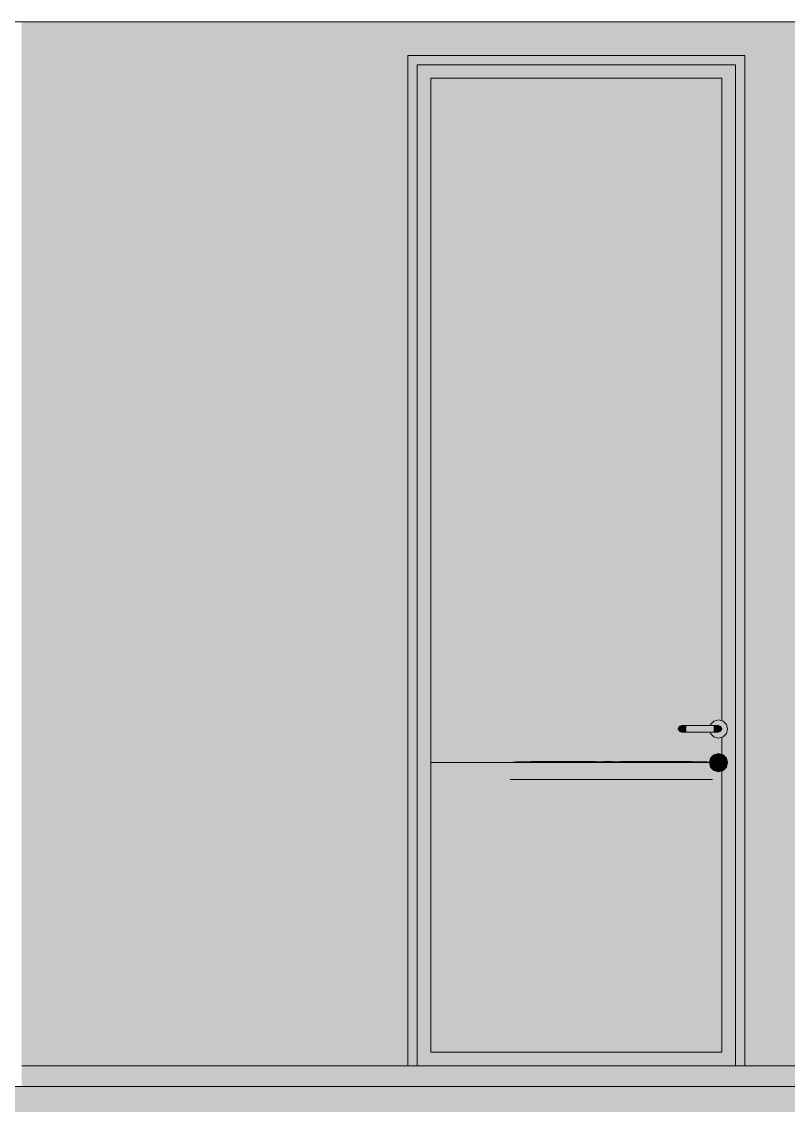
# Model space of a CAD drawing. Header units: centimetres. Extents: x -4381 to 5639, y -3920 to 4826.
# Drawn here: x 113.08 to 115.355, y 32.086 to 35.304 of the extents above; entities that cross this region are included whole.
import ezdxf
from ezdxf.xclip import XClip

# ---------------------------------------------------------------- set-up
doc = ezdxf.new("R2010")
doc.units = ezdxf.units.CM
doc.header["$MEASUREMENT"] = 0
doc.header["$XCLIPFRAME"] = 0
doc.set_wipeout_variables(frame=1)
doc.linetypes.add('Wipeout_Contour', pattern=[100, 0, -100])
for name, color, linetype, lineweight in [('01- MOBILIER_Pen_No__7', 7, 'Continuous', 5), ('0_Pen_No__1', 7, 'Continuous', 5), ('Dalles_Pen_No__1', 7, 'Continuous', 5), ('Structural - Bearing_Pen_No__1', 7, 'Continuous', 5), ('Structural - Bearing_Pen_No__101', 252, 'Continuous', 5), ('Structural - Bearing_Pen_No__18', 9, 'Continuous', 5), ('Structural - Bearing_Pen_No__2', 8, 'Continuous', 5)]:
    doc.layers.add(name, color=color, linetype=linetype, lineweight=lineweight)
for name, color, linetype, lineweight, true_color in [('03-Personnages.2D_Pen_No__58', 7, 'Continuous', 5, 0xdf0000), ('Dalles_Pen_No__178', 7, 'Continuous', 5, 0xbda888), ('Structural - Bearing_Pen_No__102', 7, 'Continuous', 5, 0xcccccc), ('Structural - Bearing_Pen_No__112', 7, 'Continuous', 5, 0xd5aaaa), ('Structural - Bearing_Pen_No__186', 7, 'Continuous', 5, 0xe8e8e8), ('Structural - Bearing_Pen_No__62', 7, 'Continuous', 5, 0xaaaaaa)]:
    doc.layers.add(name, color=color, linetype=linetype, lineweight=lineweight, true_color=true_color)
for name, color, linetype in [('Dalles', 7, 'Continuous'), ('Drawing & Figure', 7, 'Continuous'), ('Structural - Bearing', 7, 'Continuous')]:
    doc.layers.add(name, color=color, linetype=linetype)

# ---------------------------------------------------------------- blocks, each defined once
blk = doc.blocks.new('Drawing_12_12', base_point=(564.4384, 32.2036))
at = {"color": 254, "linetype": 'Wipeout_Contour', "lineweight": 0, "ltscale": 517.750826}
blk.add_wipeout([(113.0797, 32.2036), (113.0797, 31.9036), (137.6797, 31.9036), (137.6797, 32.2036)], dxfattribs=at).dxf.layer = 'Dalles'
at = {"color": 254, "linetype": 'Wipeout_Contour', "lineweight": 0, "ltscale": 2157.521831}
blk.add_wipeout([(115.1233, 33.1936), (115.1242, 33.1901), (115.1341, 33.1802), (115.1476, 33.1766), (115.1611, 33.1802), (115.171, 33.1901), (115.1746, 33.2036), (115.171, 33.2171), (115.1611, 33.227), (115.1476, 33.2306), (115.1341, 33.227), (115.1242, 33.2171), (115.1233, 33.2136), (115.1476, 33.2136), (115.1547, 33.2107), (115.1576, 33.2036), (115.1547, 33.1965), (115.1476, 33.1936)], dxfattribs=at).dxf.layer = 'Structural - Bearing'
at = {"color": 254, "linetype": 'Wipeout_Contour', "lineweight": 0, "ltscale": 717.394333}
blk.add_wipeout([(115.1402, 33.1133), (115.1409, 33.1153), (115.1342, 33.1269), (115.1243, 33.1171), (115.1426, 33.1065), (115.1426, 33.108)], dxfattribs=at).dxf.layer = 'Structural - Bearing'
at = {"layer": 'Dalles_Pen_No__178', "linetype": 'Continuous', "ltscale": 10}
blk.add_hatch(color=256, dxfattribs=at).paths.add_polyline_path([(113.0797, 32.2036), (113.0797, 31.9036), (137.6797, 31.9036), (137.6797, 32.2036)])
at = {"layer": 'Structural - Bearing_Pen_No__18', "linetype": 'Continuous', "ltscale": 10}
for points in [[(115.1233, 33.1936), (115.1242, 33.1901), (115.1341, 33.1802), (115.1476, 33.1766), (115.1611, 33.1802), (115.171, 33.1901), (115.1746, 33.2036), (115.171, 33.2171), (115.1611, 33.227), (115.1476, 33.2306), (115.1341, 33.227), (115.1242, 33.2171), (115.1233, 33.2136), (115.1476, 33.2136), (115.1547, 33.2107), (115.1576, 33.2036), (115.1547, 33.1965), (115.1476, 33.1936)], [(115.1402, 33.1133), (115.1409, 33.1153), (115.1342, 33.1269), (115.1243, 33.1171), (115.1426, 33.1065), (115.1426, 33.108)]]:
    blk.add_hatch(color=256, dxfattribs=at).paths.add_polyline_path(points)
at = {"layer": '0_Pen_No__1', "linetype": 'Continuous', "ltscale": 10}
blk.add_line((111.0333, 32.142), (137.6797, 32.142), dxfattribs=at)
at = {"color": 254, "linetype": 'Wipeout_Contour', "lineweight": 0, "ltscale": 472.648016}
blk.add_wipeout([(113.0797, 35.3036), (113.0797, 32.2036), (113.3797, 32.2036), (113.3797, 35.3036)], dxfattribs=at).dxf.layer = 'Structural - Bearing'
at = {"color": 254, "linetype": 'Wipeout_Contour', "lineweight": 0, "ltscale": 476.439089}
blk.add_wipeout([(114.2536, 32.2036), (114.2536, 35.1636), (114.2256, 35.1636), (114.2256, 32.2036)], dxfattribs=at).dxf.layer = 'Structural - Bearing'
at = {"color": 254, "linetype": 'Wipeout_Contour', "lineweight": 0, "ltscale": 480.169471}
blk.add_wipeout([(115.1976, 35.1636), (115.1976, 32.2036), (115.2256, 32.2036), (115.2256, 35.1636)], dxfattribs=at).dxf.layer = 'Structural - Bearing'
at = {"color": 254, "linetype": 'Wipeout_Contour', "lineweight": 0, "ltscale": 479.424773}
blk.add_wipeout([(115.1531, 33.1965), (115.1547, 33.1965), (115.1576, 33.2036), (115.1559, 33.2036)], dxfattribs=at).dxf.layer = 'Structural - Bearing'
at = {"color": 254, "linetype": 'Wipeout_Contour', "lineweight": 0, "ltscale": 478.820678}
blk.add_wipeout([(115.1207, 33.1036), (115.1426, 33.1036), (115.1426, 33.1065), (115.1243, 33.1171)], dxfattribs=at).dxf.layer = 'Structural - Bearing'
at = {"layer": 'Structural - Bearing_Pen_No__112', "linetype": 'Continuous', "ltscale": 10}
blk.add_hatch(color=256, dxfattribs=at).paths.add_polyline_path([(113.0797, 35.3036), (113.0797, 32.2036), (113.3797, 32.2036), (113.3797, 35.3036)])
at = {"layer": 'Structural - Bearing_Pen_No__18', "linetype": 'Continuous', "ltscale": 10}
for points in [[(114.2536, 32.2036), (114.2536, 35.1636), (114.2256, 35.1636), (114.2256, 32.2036)], [(115.1976, 35.1636), (115.1976, 32.2036), (115.2256, 32.2036), (115.2256, 35.1636)], [(115.1207, 33.1036), (115.1426, 33.1036), (115.1426, 33.1065), (115.1243, 33.1171)]]:
    blk.add_hatch(color=256, dxfattribs=at).paths.add_polyline_path(points)
at = {"layer": 'Structural - Bearing_Pen_No__62', "linetype": 'Continuous', "ltscale": 10}
blk.add_hatch(color=256, dxfattribs=at).paths.add_polyline_path([(115.1531, 33.1965), (115.1547, 33.1965), (115.1576, 33.2036), (115.1559, 33.2036)])
at = {"color": 254, "linetype": 'Wipeout_Contour', "lineweight": 0, "ltscale": 959.57341}
blk.add_wipeout([(115.2256, 35.2036), (114.2256, 35.2036), (114.2256, 35.1636), (114.2536, 35.1636), (114.2536, 35.1756), (115.1976, 35.1756), (115.1976, 35.1636), (115.2256, 35.1636)], dxfattribs=at).dxf.layer = 'Structural - Bearing'
at = {"color": 254, "linetype": 'Wipeout_Contour', "lineweight": 0, "ltscale": 476.574908}
blk.add_wipeout([(114.2536, 32.2436), (114.2936, 32.2436), (114.2936, 35.1356), (114.2536, 35.1356)], dxfattribs=at).dxf.layer = 'Structural - Bearing'
at = {"color": 254, "linetype": 'Wipeout_Contour', "lineweight": 0, "ltscale": 479.41264}
blk.add_wipeout([(115.1547, 33.1965), (115.1531, 33.1965), (115.1465, 33.1936), (115.1476, 33.1936)], dxfattribs=at).dxf.layer = 'Structural - Bearing'
at = {"color": 254, "linetype": 'Wipeout_Contour', "lineweight": 0, "ltscale": 479.247072}
blk.add_wipeout([(115.1243, 33.0902), (115.1426, 33.1007), (115.1426, 33.1036), (115.1207, 33.1036)], dxfattribs=at).dxf.layer = 'Structural - Bearing'
at = {"layer": 'Structural - Bearing_Pen_No__18', "linetype": 'Continuous', "ltscale": 10}
for points in [[(115.2256, 35.2036), (114.2256, 35.2036), (114.2256, 35.1636), (114.2536, 35.1636), (114.2536, 35.1756), (115.1976, 35.1756), (115.1976, 35.1636), (115.2256, 35.1636)], [(114.2536, 32.2436), (114.2936, 32.2436), (114.2936, 35.1356), (114.2536, 35.1356)], [(115.1547, 33.1965), (115.1531, 33.1965), (115.1465, 33.1936), (115.1476, 33.1936)], [(115.1243, 33.0902), (115.1426, 33.1007), (115.1426, 33.1036), (115.1207, 33.1036)]]:
    blk.add_hatch(color=256, dxfattribs=at).paths.add_polyline_path(points)
at = {"color": 254, "linetype": 'Wipeout_Contour', "lineweight": 0, "ltscale": 479.427843}
blk.add_wipeout([(115.1476, 33.2136), (115.1465, 33.2136), (115.1531, 33.2107), (115.1547, 33.2107)], dxfattribs=at).dxf.layer = 'Structural - Bearing'
at = {"color": 254, "linetype": 'Wipeout_Contour', "lineweight": 0, "ltscale": 478.729218}
blk.add_wipeout([(115.1342, 33.0803), (115.1426, 33.095), (115.1426, 33.1007), (115.1243, 33.0902)], dxfattribs=at).dxf.layer = 'Structural - Bearing'
at = {"layer": 'Structural - Bearing_Pen_No__18', "linetype": 'Continuous', "ltscale": 10}
blk.add_hatch(color=256, dxfattribs=at).paths.add_polyline_path([(115.1342, 33.0803), (115.1426, 33.095), (115.1426, 33.1007), (115.1243, 33.0902)])
at = {"layer": 'Structural - Bearing_Pen_No__186', "linetype": 'Continuous', "ltscale": 10}
blk.add_hatch(color=256, dxfattribs=at).paths.add_polyline_path([(115.1476, 33.2136), (115.1465, 33.2136), (115.1531, 33.2107), (115.1547, 33.2107)])
at = {"color": 254, "linetype": 'Wipeout_Contour', "lineweight": 0, "ltscale": 479.42979}
blk.add_wipeout([(115.1547, 33.2107), (115.1531, 33.2107), (115.1559, 33.2036), (115.1576, 33.2036)], dxfattribs=at).dxf.layer = 'Structural - Bearing'
at = {"color": 254, "linetype": 'Wipeout_Contour', "lineweight": 0, "ltscale": 598.449954}
blk.add_wipeout([(115.1423, 33.1188), (115.1476, 33.121), (115.1476, 33.1305), (115.1342, 33.1269), (115.1409, 33.1153)], dxfattribs=at).dxf.layer = 'Structural - Bearing'
at = {"color": 254, "linetype": 'Wipeout_Contour', "lineweight": 0, "ltscale": 717.889881}
blk.add_wipeout([(115.1441, 33.0876), (115.1426, 33.0911), (115.1426, 33.095), (115.1342, 33.0803), (115.1476, 33.0767), (115.1476, 33.0861)], dxfattribs=at).dxf.layer = 'Structural - Bearing'
at = {"layer": 'Structural - Bearing_Pen_No__18', "linetype": 'Continuous', "ltscale": 10}
for points in [[(115.1423, 33.1188), (115.1476, 33.121), (115.1476, 33.1305), (115.1342, 33.1269), (115.1409, 33.1153)], [(115.1441, 33.0876), (115.1426, 33.0911), (115.1426, 33.095), (115.1342, 33.0803), (115.1476, 33.0767), (115.1476, 33.0861)]]:
    blk.add_hatch(color=256, dxfattribs=at).paths.add_polyline_path(points)
at = {"layer": 'Structural - Bearing_Pen_No__186', "linetype": 'Continuous', "ltscale": 10}
blk.add_hatch(color=256, dxfattribs=at).paths.add_polyline_path([(115.1547, 33.2107), (115.1531, 33.2107), (115.1559, 33.2036), (115.1576, 33.2036)])
at = {"color": 254, "linetype": 'Wipeout_Contour', "lineweight": 0, "ltscale": 479.456741}
blk.add_wipeout([(115.1559, 33.2036), (115.1504, 33.2036), (115.1483, 33.1965), (115.1531, 33.1965)], dxfattribs=at).dxf.layer = 'Structural - Bearing'
at = {"color": 254, "linetype": 'Wipeout_Contour', "lineweight": 0, "ltscale": 599.653522}
blk.add_wipeout([(115.1476, 33.121), (115.153, 33.1188), (115.1543, 33.1153), (115.1611, 33.1269), (115.1476, 33.1305)], dxfattribs=at).dxf.layer = 'Structural - Bearing'
at = {"color": 254, "linetype": 'Wipeout_Contour', "lineweight": 0, "ltscale": 719.851598}
blk.add_wipeout([(115.1476, 33.0767), (115.1611, 33.0803), (115.1526, 33.095), (115.1526, 33.0911), (115.1512, 33.0876), (115.1476, 33.0861)], dxfattribs=at).dxf.layer = 'Structural - Bearing'
at = {"layer": 'Structural - Bearing_Pen_No__18', "linetype": 'Continuous', "ltscale": 10}
for points in [[(115.1476, 33.121), (115.153, 33.1188), (115.1543, 33.1153), (115.1611, 33.1269), (115.1476, 33.1305)], [(115.1476, 33.0767), (115.1611, 33.0803), (115.1526, 33.095), (115.1526, 33.0911), (115.1512, 33.0876), (115.1476, 33.0861)]]:
    blk.add_hatch(color=256, dxfattribs=at).paths.add_polyline_path(points)
at = {"layer": 'Structural - Bearing_Pen_No__62', "linetype": 'Continuous', "ltscale": 10}
blk.add_hatch(color=256, dxfattribs=at).paths.add_polyline_path([(115.1559, 33.2036), (115.1504, 33.2036), (115.1483, 33.1965), (115.1531, 33.1965)])
at = {"color": 254, "linetype": 'Wipeout_Contour', "lineweight": 0, "ltscale": 479.505187}
blk.add_wipeout([(115.1531, 33.1965), (115.1483, 33.1965), (115.1432, 33.1936), (115.1465, 33.1936)], dxfattribs=at).dxf.layer = 'Structural - Bearing'
at = {"color": 254, "linetype": 'Wipeout_Contour', "lineweight": 0, "ltscale": 479.851946}
blk.add_wipeout([(115.1526, 33.095), (115.1611, 33.0803), (115.1709, 33.0902), (115.1526, 33.1007)], dxfattribs=at).dxf.layer = 'Structural - Bearing'
at = {"layer": 'Structural - Bearing_Pen_No__18', "linetype": 'Continuous', "ltscale": 10}
blk.add_hatch(color=256, dxfattribs=at).paths.add_polyline_path([(115.1526, 33.095), (115.1611, 33.0803), (115.1709, 33.0902), (115.1526, 33.1007)])
at = {"layer": 'Structural - Bearing_Pen_No__62', "linetype": 'Continuous', "ltscale": 10}
blk.add_hatch(color=256, dxfattribs=at).paths.add_polyline_path([(115.1531, 33.1965), (115.1483, 33.1965), (115.1432, 33.1936), (115.1465, 33.1936)])
at = {"color": 254, "linetype": 'Wipeout_Contour', "lineweight": 0, "ltscale": 479.521466}
blk.add_wipeout([(115.1465, 33.2136), (115.1432, 33.2136), (115.1483, 33.2107), (115.1531, 33.2107)], dxfattribs=at).dxf.layer = 'Structural - Bearing'
at = {"color": 254, "linetype": 'Wipeout_Contour', "lineweight": 0, "ltscale": 720.030373}
blk.add_wipeout([(115.1526, 33.1065), (115.1709, 33.1171), (115.1611, 33.1269), (115.1543, 33.1153), (115.1551, 33.1133), (115.1526, 33.108)], dxfattribs=at).dxf.layer = 'Structural - Bearing'
at = {"layer": 'Structural - Bearing', "linetype": 'Continuous', "lineweight": 0, "ltscale": 10, "true_color": 0xffffff}
blk.add_hatch(color=7, dxfattribs=at).paths.add_polyline_path([(115.1465, 33.2136), (115.1432, 33.2136), (115.1483, 33.2107), (115.1531, 33.2107)])
at = {"layer": 'Structural - Bearing_Pen_No__18', "linetype": 'Continuous', "ltscale": 10}
blk.add_hatch(color=256, dxfattribs=at).paths.add_polyline_path([(115.1526, 33.1065), (115.1709, 33.1171), (115.1611, 33.1269), (115.1543, 33.1153), (115.1551, 33.1133), (115.1526, 33.108)])
at = {"color": 254, "linetype": 'Wipeout_Contour', "lineweight": 0, "ltscale": 479.463146}
blk.add_wipeout([(115.1531, 33.2107), (115.1483, 33.2107), (115.1504, 33.2036), (115.1559, 33.2036)], dxfattribs=at).dxf.layer = 'Structural - Bearing'
at = {"color": 254, "linetype": 'Wipeout_Contour', "lineweight": 0, "ltscale": 479.677669}
blk.add_wipeout([(115.1526, 33.1007), (115.1709, 33.0902), (115.1745, 33.1036), (115.1526, 33.1036)], dxfattribs=at).dxf.layer = 'Structural - Bearing'
at = {"layer": 'Structural - Bearing', "linetype": 'Continuous', "lineweight": 0, "ltscale": 10, "true_color": 0xffffff}
blk.add_hatch(color=7, dxfattribs=at).paths.add_polyline_path([(115.1531, 33.2107), (115.1483, 33.2107), (115.1504, 33.2036), (115.1559, 33.2036)])
at = {"layer": 'Structural - Bearing_Pen_No__18', "linetype": 'Continuous', "ltscale": 10}
blk.add_hatch(color=256, dxfattribs=at).paths.add_polyline_path([(115.1526, 33.1007), (115.1709, 33.0902), (115.1745, 33.1036), (115.1526, 33.1036)])
at = {"color": 254, "linetype": 'Wipeout_Contour', "lineweight": 0, "ltscale": 479.449587}
blk.add_wipeout([(115.1504, 33.2036), (115.1423, 33.2036), (115.1411, 33.1965), (115.1483, 33.1965)], dxfattribs=at).dxf.layer = 'Structural - Bearing'
at = {"color": 254, "linetype": 'Wipeout_Contour', "lineweight": 0, "ltscale": 479.254121}
blk.add_wipeout([(115.1526, 33.1036), (115.1745, 33.1036), (115.1709, 33.1171), (115.1526, 33.1065)], dxfattribs=at).dxf.layer = 'Structural - Bearing'
at = {"layer": 'Structural - Bearing_Pen_No__18', "linetype": 'Continuous', "ltscale": 10}
blk.add_hatch(color=256, dxfattribs=at).paths.add_polyline_path([(115.1526, 33.1036), (115.1745, 33.1036), (115.1709, 33.1171), (115.1526, 33.1065)])
at = {"layer": 'Structural - Bearing_Pen_No__62', "linetype": 'Continuous', "ltscale": 10}
blk.add_hatch(color=256, dxfattribs=at).paths.add_polyline_path([(115.1504, 33.2036), (115.1423, 33.2036), (115.1411, 33.1965), (115.1483, 33.1965)])
at = {"color": 254, "linetype": 'Wipeout_Contour', "lineweight": 0, "ltscale": 479.559449}
blk.add_wipeout([(115.1483, 33.1965), (115.1411, 33.1965), (115.1384, 33.1936), (115.1432, 33.1936)], dxfattribs=at).dxf.layer = 'Structural - Bearing'
at = {"layer": 'Structural - Bearing_Pen_No__62', "linetype": 'Continuous', "ltscale": 10}
blk.add_hatch(color=256, dxfattribs=at).paths.add_polyline_path([(115.1483, 33.1965), (115.1411, 33.1965), (115.1384, 33.1936), (115.1432, 33.1936)])
at = {"color": 254, "linetype": 'Wipeout_Contour', "lineweight": 0, "ltscale": 479.576607}
blk.add_wipeout([(115.1432, 33.2136), (115.1384, 33.2136), (115.1411, 33.2107), (115.1483, 33.2107)], dxfattribs=at).dxf.layer = 'Structural - Bearing'
at = {"layer": 'Structural - Bearing', "linetype": 'Continuous', "lineweight": 0, "ltscale": 10, "true_color": 0xffffff}
blk.add_hatch(color=7, dxfattribs=at).paths.add_polyline_path([(115.1432, 33.2136), (115.1384, 33.2136), (115.1411, 33.2107), (115.1483, 33.2107)])
at = {"color": 254, "linetype": 'Wipeout_Contour', "lineweight": 0, "ltscale": 479.456645}
blk.add_wipeout([(115.1483, 33.2107), (115.1411, 33.2107), (115.1423, 33.2036), (115.1504, 33.2036)], dxfattribs=at).dxf.layer = 'Structural - Bearing'
at = {"layer": 'Structural - Bearing', "linetype": 'Continuous', "lineweight": 0, "ltscale": 10, "true_color": 0xffffff}
blk.add_hatch(color=7, dxfattribs=at).paths.add_polyline_path([(115.1483, 33.2107), (115.1411, 33.2107), (115.1423, 33.2036), (115.1504, 33.2036)])
at = {"color": 254, "linetype": 'Wipeout_Contour', "lineweight": 0, "ltscale": 479.410676}
blk.add_wipeout([(115.1423, 33.2036), (115.1336, 33.2036), (115.1333, 33.1965), (115.1411, 33.1965)], dxfattribs=at).dxf.layer = 'Structural - Bearing'
at = {"layer": 'Structural - Bearing_Pen_No__62', "linetype": 'Continuous', "ltscale": 10}
blk.add_hatch(color=256, dxfattribs=at).paths.add_polyline_path([(115.1423, 33.2036), (115.1336, 33.2036), (115.1333, 33.1965), (115.1411, 33.1965)])
at = {"color": 254, "linetype": 'Wipeout_Contour', "lineweight": 0, "ltscale": 479.54209}
blk.add_wipeout([(115.1411, 33.1965), (115.1333, 33.1965), (115.1326, 33.1936), (115.1384, 33.1936)], dxfattribs=at).dxf.layer = 'Structural - Bearing'
at = {"layer": 'Structural - Bearing_Pen_No__18', "linetype": 'Continuous', "ltscale": 10}
blk.add_hatch(color=256, dxfattribs=at).paths.add_polyline_path([(115.1411, 33.1965), (115.1333, 33.1965), (115.1326, 33.1936), (115.1384, 33.1936)])
at = {"color": 254, "linetype": 'Wipeout_Contour', "lineweight": 0, "ltscale": 479.560095}
blk.add_wipeout([(115.1384, 33.2136), (115.1326, 33.2136), (115.1333, 33.2107), (115.1411, 33.2107)], dxfattribs=at).dxf.layer = 'Structural - Bearing'
at = {"layer": 'Structural - Bearing_Pen_No__186', "linetype": 'Continuous', "ltscale": 10}
blk.add_hatch(color=256, dxfattribs=at).paths.add_polyline_path([(115.1384, 33.2136), (115.1326, 33.2136), (115.1333, 33.2107), (115.1411, 33.2107)])
at = {"color": 254, "linetype": 'Wipeout_Contour', "lineweight": 0, "ltscale": 479.418155}
blk.add_wipeout([(115.1411, 33.2107), (115.1333, 33.2107), (115.1336, 33.2036), (115.1423, 33.2036)], dxfattribs=at).dxf.layer = 'Structural - Bearing'
at = {"layer": 'Structural - Bearing_Pen_No__186', "linetype": 'Continuous', "ltscale": 10}
blk.add_hatch(color=256, dxfattribs=at).paths.add_polyline_path([(115.1411, 33.2107), (115.1333, 33.2107), (115.1336, 33.2036), (115.1423, 33.2036)])
at = {"color": 254, "linetype": 'Wipeout_Contour', "lineweight": 0, "ltscale": 2161.412327}
blk.add_wipeout([(115.1576, 33.2279), (115.1611, 33.227), (115.171, 33.2171), (115.1746, 33.2036), (115.171, 33.1901), (115.1611, 33.1802), (115.1576, 33.1793), (115.1576, 33.1279), (115.1611, 33.127), (115.171, 33.1171), (115.1746, 33.1036), (115.171, 33.0901), (115.1611, 33.0802), (115.1576, 33.0793), (115.1576, 32.2436), (115.1976, 32.2436), (115.1976, 35.1356), (115.1576, 35.1356)], dxfattribs=at).dxf.layer = 'Structural - Bearing'
at = {"color": 254, "linetype": 'Wipeout_Contour', "lineweight": 0, "ltscale": 479.145836}
blk.add_wipeout([(115.1336, 33.2036), (115.0516, 33.2036), (115.0519, 33.1965), (115.1333, 33.1965)], dxfattribs=at).dxf.layer = 'Structural - Bearing'
at = {"layer": 'Structural - Bearing_Pen_No__101', "linetype": 'Continuous', "ltscale": 10}
blk.add_hatch(color=256, dxfattribs=at).paths.add_polyline_path([(115.1336, 33.2036), (115.0516, 33.2036), (115.0519, 33.1965), (115.1333, 33.1965)])
at = {"layer": 'Structural - Bearing_Pen_No__18', "linetype": 'Continuous', "ltscale": 10}
blk.add_hatch(color=256, dxfattribs=at).paths.add_polyline_path([(115.1576, 33.2279), (115.1611, 33.227), (115.171, 33.2171), (115.1746, 33.2036), (115.171, 33.1901), (115.1611, 33.1802), (115.1576, 33.1793), (115.1576, 33.1279), (115.1611, 33.127), (115.171, 33.1171), (115.1746, 33.1036), (115.171, 33.0901), (115.1611, 33.0802), (115.1576, 33.0793), (115.1576, 32.2436), (115.1976, 32.2436), (115.1976, 35.1356), (115.1576, 35.1356)])
at = {"color": 254, "linetype": 'Wipeout_Contour', "lineweight": 0, "ltscale": 719.646655}
blk.add_wipeout([(114.2536, 35.1356), (114.2936, 35.1356), (115.1576, 35.1356), (115.1976, 35.1356), (115.1976, 35.1756), (114.2536, 35.1756)], dxfattribs=at).dxf.layer = 'Structural - Bearing'
at = {"color": 254, "linetype": 'Wipeout_Contour', "lineweight": 0, "ltscale": 479.140301}
blk.add_wipeout([(115.1333, 33.1965), (115.0519, 33.1965), (115.0526, 33.1936), (115.1326, 33.1936)], dxfattribs=at).dxf.layer = 'Structural - Bearing'
at = {"color": 254, "linetype": 'Wipeout_Contour', "lineweight": 0, "ltscale": 715.276442}
blk.add_wipeout([(114.2536, 32.2036), (115.1976, 32.2036), (115.1976, 32.2436), (115.1576, 32.2436), (114.2936, 32.2436), (114.2536, 32.2436)], dxfattribs=at).dxf.layer = 'Structural - Bearing'
at = {"layer": 'Structural - Bearing_Pen_No__18', "linetype": 'Continuous', "ltscale": 10}
for points in [[(114.2536, 35.1356), (114.2936, 35.1356), (115.1576, 35.1356), (115.1976, 35.1356), (115.1976, 35.1756), (114.2536, 35.1756)], [(115.1333, 33.1965), (115.0519, 33.1965), (115.0526, 33.1936), (115.1326, 33.1936)], [(114.2536, 32.2036), (115.1976, 32.2036), (115.1976, 32.2436), (115.1576, 32.2436), (114.2936, 32.2436), (114.2536, 32.2436)]]:
    blk.add_hatch(color=256, dxfattribs=at).paths.add_polyline_path(points)
at = {"color": 254, "linetype": 'Wipeout_Contour', "lineweight": 0, "ltscale": 479.159228}
blk.add_wipeout([(115.1326, 33.2136), (115.0526, 33.2136), (115.0519, 33.2107), (115.1333, 33.2107)], dxfattribs=at).dxf.layer = 'Structural - Bearing'
at = {"layer": 'Structural - Bearing_Pen_No__186', "linetype": 'Continuous', "ltscale": 10}
blk.add_hatch(color=256, dxfattribs=at).paths.add_polyline_path([(115.1326, 33.2136), (115.0526, 33.2136), (115.0519, 33.2107), (115.1333, 33.2107)])
at = {"color": 254, "linetype": 'Wipeout_Contour', "lineweight": 0, "ltscale": 479.153676}
blk.add_wipeout([(115.1333, 33.2107), (115.0519, 33.2107), (115.0516, 33.2036), (115.1336, 33.2036)], dxfattribs=at).dxf.layer = 'Structural - Bearing'
at = {"layer": 'Structural - Bearing_Pen_No__186', "linetype": 'Continuous', "ltscale": 10}
blk.add_hatch(color=256, dxfattribs=at).paths.add_polyline_path([(115.1333, 33.2107), (115.0519, 33.2107), (115.0516, 33.2036), (115.1336, 33.2036)])
at = {"color": 254, "linetype": 'Wipeout_Contour', "lineweight": 0, "ltscale": 478.881245}
blk.add_wipeout([(115.0516, 33.2036), (115.043, 33.2036), (115.0441, 33.1965), (115.0519, 33.1965)], dxfattribs=at).dxf.layer = 'Structural - Bearing'
at = {"layer": 'Structural - Bearing_Pen_No__2', "linetype": 'Continuous', "ltscale": 10}
blk.add_hatch(color=256, dxfattribs=at).paths.add_polyline_path([(115.0516, 33.2036), (115.043, 33.2036), (115.0441, 33.1965), (115.0519, 33.1965)])
at = {"color": 254, "linetype": 'Wipeout_Contour', "lineweight": 0, "ltscale": 478.738682}
blk.add_wipeout([(115.0519, 33.1965), (115.0441, 33.1965), (115.0469, 33.1936), (115.0526, 33.1936)], dxfattribs=at).dxf.layer = 'Structural - Bearing'
at = {"layer": 'Structural - Bearing_Pen_No__18', "linetype": 'Continuous', "ltscale": 10}
blk.add_hatch(color=256, dxfattribs=at).paths.add_polyline_path([(115.0519, 33.1965), (115.0441, 33.1965), (115.0469, 33.1936), (115.0526, 33.1936)])
at = {"color": 254, "linetype": 'Wipeout_Contour', "lineweight": 0, "ltscale": 478.758528}
blk.add_wipeout([(115.0526, 33.2136), (115.0469, 33.2136), (115.0441, 33.2107), (115.0519, 33.2107)], dxfattribs=at).dxf.layer = 'Structural - Bearing'
at = {"layer": 'Structural - Bearing_Pen_No__186', "linetype": 'Continuous', "ltscale": 10}
blk.add_hatch(color=256, dxfattribs=at).paths.add_polyline_path([(115.0526, 33.2136), (115.0469, 33.2136), (115.0441, 33.2107), (115.0519, 33.2107)])
at = {"color": 254, "linetype": 'Wipeout_Contour', "lineweight": 0, "ltscale": 478.889444}
blk.add_wipeout([(115.0519, 33.2107), (115.0441, 33.2107), (115.043, 33.2036), (115.0516, 33.2036)], dxfattribs=at).dxf.layer = 'Structural - Bearing'
at = {"layer": 'Structural - Bearing_Pen_No__102', "linetype": 'Continuous', "ltscale": 10}
blk.add_hatch(color=256, dxfattribs=at).paths.add_polyline_path([(115.0519, 33.2107), (115.0441, 33.2107), (115.043, 33.2036), (115.0516, 33.2036)])
at = {"color": 254, "linetype": 'Wipeout_Contour', "lineweight": 0, "ltscale": 478.842252}
blk.add_wipeout([(115.043, 33.2036), (115.0348, 33.2036), (115.0369, 33.1965), (115.0441, 33.1965)], dxfattribs=at).dxf.layer = 'Structural - Bearing'
at = {"layer": 'Structural - Bearing_Pen_No__101', "linetype": 'Continuous', "ltscale": 10}
blk.add_hatch(color=256, dxfattribs=at).paths.add_polyline_path([(115.043, 33.2036), (115.0348, 33.2036), (115.0369, 33.1965), (115.0441, 33.1965)])
at = {"color": 254, "linetype": 'Wipeout_Contour', "lineweight": 0, "ltscale": 478.72123}
blk.add_wipeout([(115.0441, 33.1965), (115.0369, 33.1965), (115.042, 33.1936), (115.0469, 33.1936)], dxfattribs=at).dxf.layer = 'Structural - Bearing'
at = {"layer": 'Structural - Bearing_Pen_No__102', "linetype": 'Continuous', "ltscale": 10}
blk.add_hatch(color=256, dxfattribs=at).paths.add_polyline_path([(115.0441, 33.1965), (115.0369, 33.1965), (115.042, 33.1936), (115.0469, 33.1936)])
at = {"color": 254, "linetype": 'Wipeout_Contour', "lineweight": 0, "ltscale": 478.741927}
blk.add_wipeout([(115.0469, 33.2136), (115.042, 33.2136), (115.0369, 33.2107), (115.0441, 33.2107)], dxfattribs=at).dxf.layer = 'Structural - Bearing'
at = {"layer": 'Structural - Bearing_Pen_No__186', "linetype": 'Continuous', "ltscale": 10}
blk.add_hatch(color=256, dxfattribs=at).paths.add_polyline_path([(115.0469, 33.2136), (115.042, 33.2136), (115.0369, 33.2107), (115.0441, 33.2107)])
at = {"color": 254, "linetype": 'Wipeout_Contour', "lineweight": 0, "ltscale": 478.850873}
blk.add_wipeout([(115.0441, 33.2107), (115.0369, 33.2107), (115.0348, 33.2036), (115.043, 33.2036)], dxfattribs=at).dxf.layer = 'Structural - Bearing'
at = {"layer": 'Structural - Bearing_Pen_No__18', "linetype": 'Continuous', "ltscale": 10}
blk.add_hatch(color=256, dxfattribs=at).paths.add_polyline_path([(115.0441, 33.2107), (115.0369, 33.2107), (115.0348, 33.2036), (115.043, 33.2036)])
at = {"color": 254, "linetype": 'Wipeout_Contour', "lineweight": 0, "ltscale": 478.835019}
blk.add_wipeout([(115.0348, 33.2036), (115.0293, 33.2036), (115.0321, 33.1965), (115.0369, 33.1965)], dxfattribs=at).dxf.layer = 'Structural - Bearing'
at = {"layer": 'Structural - Bearing_Pen_No__18', "linetype": 'Continuous', "ltscale": 10}
blk.add_hatch(color=256, dxfattribs=at).paths.add_polyline_path([(115.0348, 33.2036), (115.0293, 33.2036), (115.0321, 33.1965), (115.0369, 33.1965)])
at = {"color": 254, "linetype": 'Wipeout_Contour', "lineweight": 0, "ltscale": 478.775485}
blk.add_wipeout([(115.0369, 33.1965), (115.0321, 33.1965), (115.0388, 33.1936), (115.042, 33.1936)], dxfattribs=at).dxf.layer = 'Structural - Bearing'
at = {"layer": 'Structural - Bearing_Pen_No__186', "linetype": 'Continuous', "ltscale": 10}
blk.add_hatch(color=256, dxfattribs=at).paths.add_polyline_path([(115.0369, 33.1965), (115.0321, 33.1965), (115.0388, 33.1936), (115.042, 33.1936)])
at = {"color": 254, "linetype": 'Wipeout_Contour', "lineweight": 0, "ltscale": 478.797067}
blk.add_wipeout([(115.042, 33.2136), (115.0388, 33.2136), (115.0321, 33.2107), (115.0369, 33.2107)], dxfattribs=at).dxf.layer = 'Structural - Bearing'
at = {"layer": 'Structural - Bearing_Pen_No__102', "linetype": 'Continuous', "ltscale": 10}
blk.add_hatch(color=256, dxfattribs=at).paths.add_polyline_path([(115.042, 33.2136), (115.0388, 33.2136), (115.0321, 33.2107), (115.0369, 33.2107)])
at = {"color": 254, "linetype": 'Wipeout_Contour', "lineweight": 0, "ltscale": 478.844295}
blk.add_wipeout([(115.0369, 33.2107), (115.0321, 33.2107), (115.0293, 33.2036), (115.0348, 33.2036)], dxfattribs=at).dxf.layer = 'Structural - Bearing'
at = {"layer": 'Structural - Bearing_Pen_No__101', "linetype": 'Continuous', "ltscale": 10}
blk.add_hatch(color=256, dxfattribs=at).paths.add_polyline_path([(115.0369, 33.2107), (115.0321, 33.2107), (115.0293, 33.2036), (115.0348, 33.2036)])
at = {"color": 254, "linetype": 'Wipeout_Contour', "lineweight": 0, "ltscale": 478.866994}
blk.add_wipeout([(115.0293, 33.2036), (115.0276, 33.2036), (115.0306, 33.1965), (115.0321, 33.1965)], dxfattribs=at).dxf.layer = 'Structural - Bearing'
at = {"layer": 'Structural - Bearing_Pen_No__102', "linetype": 'Continuous', "ltscale": 10}
blk.add_hatch(color=256, dxfattribs=at).paths.add_polyline_path([(115.0293, 33.2036), (115.0276, 33.2036), (115.0306, 33.1965), (115.0321, 33.1965)])
at = {"color": 254, "linetype": 'Wipeout_Contour', "lineweight": 0, "ltscale": 478.868166}
blk.add_wipeout([(115.0321, 33.1965), (115.0306, 33.1965), (115.0376, 33.1936), (115.0388, 33.1936)], dxfattribs=at).dxf.layer = 'Structural - Bearing'
at = {"layer": 'Structural - Bearing_Pen_No__186', "linetype": 'Continuous', "ltscale": 10}
blk.add_hatch(color=256, dxfattribs=at).paths.add_polyline_path([(115.0321, 33.1965), (115.0306, 33.1965), (115.0376, 33.1936), (115.0388, 33.1936)])
at = {"color": 254, "linetype": 'Wipeout_Contour', "lineweight": 0, "ltscale": 478.890825}
blk.add_wipeout([(115.0388, 33.2136), (115.0376, 33.2136), (115.0306, 33.2107), (115.0321, 33.2107)], dxfattribs=at).dxf.layer = 'Structural - Bearing'
at = {"layer": 'Structural - Bearing_Pen_No__18', "linetype": 'Continuous', "ltscale": 10}
blk.add_hatch(color=256, dxfattribs=at).paths.add_polyline_path([(115.0388, 33.2136), (115.0376, 33.2136), (115.0306, 33.2107), (115.0321, 33.2107)])
at = {"color": 254, "linetype": 'Wipeout_Contour', "lineweight": 0, "ltscale": 478.877663}
blk.add_wipeout([(115.0321, 33.2107), (115.0306, 33.2107), (115.0276, 33.2036), (115.0293, 33.2036)], dxfattribs=at).dxf.layer = 'Structural - Bearing'
at = {"layer": 'Structural - Bearing_Pen_No__2', "linetype": 'Continuous', "ltscale": 10}
blk.add_hatch(color=256, dxfattribs=at).paths.add_polyline_path([(115.0321, 33.2107), (115.0306, 33.2107), (115.0276, 33.2036), (115.0293, 33.2036)])
at = {"color": 254, "linetype": 'Wipeout_Contour', "lineweight": 0, "ltscale": 3341.8553}
blk.add_wipeout([(114.2936, 35.1356), (114.2936, 32.2436), (115.1576, 32.2436), (115.1576, 33.0793), (115.1476, 33.0766), (115.1341, 33.0802), (115.1242, 33.0901), (115.1206, 33.1036), (115.1242, 33.1171), (115.1341, 33.127), (115.1476, 33.1306), (115.1576, 33.1279), (115.1576, 33.1793), (115.1476, 33.1766), (115.1341, 33.1802), (115.1242, 33.1901), (115.1233, 33.1936), (115.0376, 33.1936), (115.0306, 33.1965), (115.0276, 33.2036), (115.0306, 33.2107), (115.0376, 33.2136), (115.1233, 33.2136), (115.1242, 33.2171), (115.1341, 33.227), (115.1476, 33.2306), (115.1576, 33.2279), (115.1576, 35.1356)], dxfattribs=at).dxf.layer = 'Structural - Bearing'
at = {"layer": 'Structural - Bearing_Pen_No__102', "linetype": 'Continuous', "ltscale": 10}
blk.add_hatch(color=256, dxfattribs=at).paths.add_polyline_path([(114.2936, 35.1356), (114.2936, 32.2436), (115.1576, 32.2436), (115.1576, 33.0793), (115.1476, 33.0766), (115.1341, 33.0802), (115.1242, 33.0901), (115.1206, 33.1036), (115.1242, 33.1171), (115.1341, 33.127), (115.1476, 33.1306), (115.1576, 33.1279), (115.1576, 33.1793), (115.1476, 33.1766), (115.1341, 33.1802), (115.1242, 33.1901), (115.1233, 33.1936), (115.0376, 33.1936), (115.0306, 33.1965), (115.0276, 33.2036), (115.0306, 33.2107), (115.0376, 33.2136), (115.1233, 33.2136), (115.1242, 33.2171), (115.1341, 33.227), (115.1476, 33.2306), (115.1576, 33.2279), (115.1576, 35.1356)])
at = {"color": 254, "linetype": 'Wipeout_Contour', "lineweight": 0, "ltscale": 1437.761307}
blk.add_wipeout([(115.1402, 33.1133), (115.1426, 33.108), (115.1426, 33.0911), (115.1441, 33.0876), (115.1476, 33.0861), (115.1512, 33.0876), (115.1526, 33.0911), (115.1526, 33.108), (115.1551, 33.1133), (115.153, 33.1188), (115.1476, 33.121), (115.1423, 33.1188)], dxfattribs=at).dxf.layer = 'Structural - Bearing'
at = {"layer": 'Structural - Bearing_Pen_No__102', "linetype": 'Continuous', "ltscale": 10}
blk.add_hatch(color=256, dxfattribs=at).paths.add_polyline_path([(115.1402, 33.1133), (115.1426, 33.108), (115.1426, 33.0911), (115.1441, 33.0876), (115.1476, 33.0861), (115.1512, 33.0876), (115.1526, 33.0911), (115.1526, 33.108), (115.1551, 33.1133), (115.153, 33.1188), (115.1476, 33.121), (115.1423, 33.1188)])
at = {"color": 254, "linetype": 'Wipeout_Contour', "lineweight": 0, "ltscale": 2969.518821}
blk.add_wipeout([(127.3797, 35.3036), (113.3797, 35.3036), (113.3797, 32.2036), (114.2256, 32.2036), (114.2256, 35.2036), (115.2256, 35.2036), (115.2256, 32.2036), (115.7256, 32.2036), (115.7256, 35.2036), (116.7256, 35.2036), (116.7256, 32.2036), (117.9297, 32.2036), (117.9297, 35.2036), (118.9297, 35.2036), (118.9297, 32.2036), (120.1756, 32.2036), (120.1756, 35.2036), (121.1756, 35.2036), (121.1756, 32.2036), (122.1797, 32.2036), (122.1797, 35.2036), (124.1797, 35.2036), (124.1797, 32.2036), (127.3797, 32.2036)], dxfattribs=at).dxf.layer = 'Structural - Bearing'
at = {"layer": '03-Personnages.2D_Pen_No__58', "linetype": 'Continuous', "lineweight": 0, "ltscale": 10, "true_color": 0x370000}
h = blk.add_hatch(color=18, dxfattribs=at)
h.paths.add_polyline_path([(114.9607, 33.4871, 0.110454), (114.9472, 33.513, -0.06524), (114.9413, 33.5216, -0.134888), (114.9399, 33.533, -0.000983), (114.9403, 33.5368, 0.057571), (114.9419, 33.5895, 0.081331), (114.9344, 33.6176, -0.057507), (114.9294, 33.6338, -0.013239), (114.9256, 33.6555, 0.042967), (114.9124, 33.7151, 0.114223), (114.8758, 33.7758, 0.087309), (114.8421, 33.7963, 0.105816), (114.8133, 33.8004, -0.071056), (114.7912, 33.803, 0.039667), (114.7801, 33.805, 0.096123), (114.7684, 33.8036, 0.070364), (114.7536, 33.7958, -0.007428), (114.7367, 33.785, 0.028878), (114.7087, 33.766, 0.048212), (114.6984, 33.7562, 0.091494), (114.6922, 33.7459, 0.10311), (114.6907, 33.7295, 0.025752), (114.6936, 33.7105, -0.021324), (114.6964, 33.6919, -0.075681), (114.6959, 33.6745, -0.057463), (114.6889, 33.6554, 0.01904), (114.685, 33.6463, 0.058268), (114.6825, 33.637, 0.159329), (114.6876, 33.6151, -0.056607), (114.6977, 33.5922), (114.6926, 33.5858), (114.6876, 33.5795, 0.057269), (114.6826, 33.5706, 0.079718), (114.6808, 33.5631, 0.181536), (114.6842, 33.5519, 0.321903), (114.6897, 33.5195, -0.118153), (114.6853, 33.5278, -0.178428), (114.6876, 33.5484, 0.078874), (114.6974, 33.5428, 0.119185), (114.7042, 33.5325, -0.315291), (114.7135, 33.4871, -0.097264), (114.7054, 33.476, 0.259585), (114.6982, 33.45, -0.174678), (114.6735, 33.4437, 0.20637), (114.6998, 33.4444, 0.014707), (114.7015, 33.4398), (114.7056, 33.4287), (114.7098, 33.4175, 0.13451), (114.6975, 33.4011, 0.106021), (114.6934, 33.38, 0.101373), (114.7006, 33.3498), (114.6996, 33.3429), (114.6987, 33.3359, -0.040422), (114.6857, 33.3396, -0.048333), (114.6752, 33.3445, -0.110226), (114.6672, 33.3517, -0.003314), (114.6646, 33.3555, 0.15444), (114.6449, 33.3721, 0.071442), (114.6156, 33.3793, -0.078328), (114.583, 33.3876, 0.04133), (114.5763, 33.3901, 0.080673), (114.5705, 33.3909, 0.087373), (114.5684, 33.3905, 0.144102), (114.567, 33.3894, 0.143885), (114.5665, 33.3875, 0.086477), (114.567, 33.3848, 0.10618), (114.4751, 33.3765, -0.065494), (114.4689, 33.3754, 0.039381), (114.4665, 33.3751, 0.114006), (114.4644, 33.3742, 0.094153), (114.4625, 33.3719, 0.042599), (114.4606, 33.3675, 0.037507), (114.4555, 33.3519, 0.053923), (114.4547, 33.3451, 0.086703), (114.4557, 33.3389, -0.045888), (114.4565, 33.3357, -0.011323), (114.457, 33.3318, 0.023294), (114.458, 33.325, 0.077692), (114.4603, 33.3187, 0.141299), (114.4649, 33.3141, 0.132134), (114.4731, 33.3125, -0.009795), (114.5023, 33.3132, 0.198907), (114.5071, 33.3021, 0.121634), (114.5118, 33.2995, 0.056754), (114.5173, 33.2985, 0.047639), (114.5238, 33.2986, 0.101819), (114.5265, 33.2929, 0.288884), (114.5371, 33.2888, 0.12922), (114.5416, 33.2912, 0.038918), (114.5453, 33.2952, -0.015273), (114.5474, 33.2975, -0.055115), (114.5495, 33.2994, -0.247496), (114.5545, 33.2999, -0.00462), (114.5564, 33.2991, 0.069508), (114.5746, 33.2937, 0.222605), (114.5962, 33.2999, -0.119933), (114.6048, 33.3052, -0.221469), (114.6275, 33.3021, -0.008741), (114.6494, 33.2868, -0.008414), (114.6699, 33.2714, 0.013898), (114.6998, 33.2492, 0.068381), (114.6936, 33.1775, 0.050531), (114.6863, 33.166, 0.067726), (114.6824, 33.1555, 0.161245), (114.6832, 33.1455), (114.6866, 33.1407, 0.048902), (114.6846, 33.1184, -0.060499), (114.6748, 33.0565, -0.06117), (114.6658, 33.0307, 0.052307), (114.6621, 33.0241, 0.075255), (114.6605, 33.0184, 0.074879), (114.6606, 33.0157, 0.111622), (114.6616, 33.0133, 0.009331), (114.6532, 32.977, 0.050547), (114.6315, 32.7768, -0.036792), (114.6292, 32.7454, 0.028903), (114.6256, 32.713, 0.04419), (114.6262, 32.6969, 0.09217), (114.6303, 32.6836, 0.003193), (114.6364, 32.6729, -0.015099), (114.6489, 32.6499, -0.055997), (114.6574, 32.628, -0.014008), (114.6617, 32.6059, 0.009789), (114.6653, 32.586, 0.03677), (114.6858, 32.513, -0.020532), (114.7189, 32.4173, -0.033377), (114.7309, 32.3653, -0.033964), (114.7329, 32.3429, -0.063636), (114.7311, 32.3246, -0.033022), (114.7145, 32.2857, -0.019797), (114.7037, 32.2662, -0.028729), (114.6939, 32.2517, -0.033406), (114.689, 32.246, -0.051956), (114.6862, 32.2436), (114.8923, 32.2436, 0.013059), (114.8925, 32.2467), (114.8925, 32.2725, 0.075482), (114.8916, 32.2781, 0.112789), (114.8896, 32.2819, 0.207883), (114.8856, 32.2836), (114.8758, 32.2836, 0.12445), (114.873, 32.3108, -0.159813), (114.8736, 32.4042, 0.0101), (114.8828, 32.4325, 0.035364), (114.9058, 32.5341, 0.088467), (114.9023, 32.6861, -0.003772), (114.8984, 32.7019, -0.007005), (114.8919, 32.7314, -0.055118), (114.887, 32.7706, -0.032582), (114.9044, 32.9118), (114.9086, 32.9455), (114.9127, 32.9793, 0.100335), (114.935, 33.0488, 0.052909), (114.9334, 33.1001, 0.026569), (114.9295, 33.1221, 0.057452), (114.9246, 33.1372, -0.029227), (114.9184, 33.1519, 0.024378), (114.9157, 33.1587, 0.069847), (114.912, 33.1643, 0.001637), (114.9106, 33.1658, -0.128422), (114.9016, 33.1845, -0.023427), (114.8998, 33.1952, 0.011139), (114.8992, 33.1998, 0.052243), (114.8983, 33.2032, 0.060906), (114.8977, 33.2044, 0.098), (114.8969, 33.2051, 0.114394), (114.8959, 33.2055, 0.087247), (114.8946, 33.2054, -0.034873), (114.8828, 33.2339, -0.074707), (114.88, 33.2547, 0.168279), (114.886, 33.2551, 0.120983), (114.8915, 33.2589, 0.096096), (114.8967, 33.268, 0.021684), (114.9125, 33.3161, 0.014317), (114.9161, 33.3285, 0.058189), (114.9232, 33.38, 0.057732), (114.934, 33.3914, 0.15773), (114.9454, 33.4189, -0.073992), (114.948, 33.4317, -0.023101), (114.9532, 33.4445, 0.046259), (114.9606, 33.4643, 0.121214)])
h.paths.add_polyline_path([(114.6981, 33.5701, 0.06206), (114.6869, 33.5567, -0.096738), (114.6856, 33.5625, -0.138124), (114.6868, 33.5676, -0.047226), (114.6993, 33.5837, -0.076533)], flags=0)
h.paths.add_polyline_path([(114.6967, 33.545, -0.082619), (114.6895, 33.5522, -0.045996), (114.6963, 33.5618, 0.107716)], flags=0)
h.paths.add_polyline_path([(114.8028, 32.6849, -0.092874), (114.8176, 32.6326, -0.023327), (114.8236, 32.5349, -0.073657), (114.8138, 32.4086, -0.054272), (114.805, 32.3845, -0.065462), (114.8009, 32.3778, -0.049654), (114.7851, 32.4628, 0.052022), (114.7642, 32.5996, 0.046379), (114.7485, 32.6454, -0.145524), (114.7406, 32.6958, -0.118599), (114.7693, 32.8113, -0.044333), (114.7731, 32.7997, -0.043029), (114.7792, 32.7629, 0.102741)], flags=0)
at = {"layer": '0_Pen_No__1', "linetype": 'Continuous', "lineweight": 0, "ltscale": 10, "true_color": 0x000000}
blk.add_hatch(color=18, dxfattribs=at).paths.add_polyline_path([(101.4427, 23.6254), (149.8555, 23.6254), (149.8555, 33.2657), (149.6465, 33.2293), (147.352, 33.3407), (145.8167, 33.4036), (145.8167, 29.4613), (145.5167, 29.1613), (145.5167, 33.8422), (144.6021, 33.4731), (143.9824, 33.1397), (142.0701, 32.7016), (140.0959, 32.5109), (137.6797, 32.2036), (137.6797, 32.142), (111.0333, 32.142), (109.0333, 32.142), (105.2231, 32.3172), (105.2247, 29.4616), (104.9231, 29.16), (104.9231, 32.3177), (101.4427, 32.1658)])
at = {"layer": 'Structural - Bearing_Pen_No__112', "linetype": 'Continuous', "ltscale": 10}
blk.add_hatch(color=256, dxfattribs=at).paths.add_polyline_path([(127.3797, 35.3036), (113.3797, 35.3036), (113.3797, 32.2036), (114.2256, 32.2036), (114.2256, 35.2036), (115.2256, 35.2036), (115.2256, 32.2036), (115.7256, 32.2036), (115.7256, 35.2036), (116.7256, 35.2036), (116.7256, 32.2036), (117.9297, 32.2036), (117.9297, 35.2036), (118.9297, 35.2036), (118.9297, 32.2036), (120.1756, 32.2036), (120.1756, 35.2036), (121.1756, 35.2036), (121.1756, 32.2036), (122.1797, 32.2036), (122.1797, 35.2036), (124.1797, 35.2036), (124.1797, 32.2036), (127.3797, 32.2036)])
at = {"layer": '01- MOBILIER_Pen_No__7', "linetype": 'Continuous', "ltscale": 10}
for p, q in [((114.2936, 33.1036), (115.1206, 33.1036)), ((114.5397, 33.1044), (114.5465, 33.1056)), ((114.5397, 33.1036), (114.5397, 33.1044)), ((114.5397, 33.1044), (115.1197, 33.1044)), ((114.5465, 33.1056), (115.1129, 33.1056)), ((114.5929, 33.1066), (114.5925, 33.1066)), ((114.605, 33.1066), (114.5929, 33.1066)), ((114.5929, 33.1056), (114.5929, 33.1066)), ((114.6379, 33.1066), (114.605, 33.1066)), ((114.605, 33.1056), (114.605, 33.1066)), ((114.6829, 33.1066), (114.6379, 33.1066)), ((114.6379, 33.1056), (114.6379, 33.1066)), ((114.7279, 33.1066), (114.6829, 33.1066)), ((114.6829, 33.1056), (114.6829, 33.1066)), ((114.7609, 33.1066), (114.7279, 33.1066)), ((114.7279, 33.1056), (114.7279, 33.1066)), ((114.7731, 33.1066), (114.7609, 33.1066)), ((114.7609, 33.1056), (114.7609, 33.1066)), ((114.7731, 33.1066), (114.7729, 33.1066)), ((114.7729, 33.1056), (114.7729, 33.1066)), ((114.7825, 33.1066), (114.7731, 33.1066)), ((114.7731, 33.1056), (114.7731, 33.1066)), ((114.7825, 33.1056), (114.7825, 33.1066)), ((114.8325, 33.1066), (114.8069, 33.1066)), ((114.8069, 33.1056), (114.8069, 33.1066)), ((114.8325, 33.1056), (114.8325, 33.1066)), ((114.8704, 33.1066), (114.8563, 33.1066)), ((114.8563, 33.1056), (114.8563, 33.1066)), ((114.9088, 33.1066), (114.8704, 33.1066)), ((114.8704, 33.1056), (114.8704, 33.1066)), ((114.9613, 33.1066), (114.9088, 33.1066)), ((114.9088, 33.1056), (114.9088, 33.1066)), ((115.0138, 33.1066), (114.9613, 33.1066)), ((114.9613, 33.1056), (114.9613, 33.1066)), ((115.0523, 33.1066), (115.0138, 33.1066)), ((115.0138, 33.1056), (115.0138, 33.1066)), ((115.0663, 33.1066), (115.0523, 33.1066)), ((115.0523, 33.1056), (115.0523, 33.1066)), ((115.0675, 33.1066), (115.0663, 33.1066)), ((115.0663, 33.1056), (115.0663, 33.1066)), ((115.0675, 33.1056), (115.0675, 33.1066)), ((115.1129, 33.1056), (115.1197, 33.1044)), ((115.1197, 33.1036), (115.1197, 33.1044)), ((115.1426, 33.1036), (115.1526, 33.1036)), ((115.1297, 33.0536), (114.5297, 33.0536))]:
    blk.add_line(p, q, dxfattribs=at)
blk.add_point((114.5925, 33.1066), dxfattribs=at)
at = {"layer": 'Dalles_Pen_No__1', "linetype": 'Continuous', "ltscale": 10}
for p, q in [((139.6797, 35.3036), (111.0797, 35.3036)), ((115.2256, 32.2036), (114.2256, 32.2036))]:
    blk.add_line(p, q, dxfattribs=at)
at = {"layer": 'Structural - Bearing_Pen_No__1', "linetype": 'Continuous', "ltscale": 10}
for p, q in [((114.2256, 32.2036), (114.2256, 35.2036)), ((114.2256, 35.2036), (115.2256, 35.2036)), ((115.2256, 35.2036), (115.2256, 32.2036)), ((114.2536, 35.1756), (114.2536, 35.1356)), ((115.1976, 35.1756), (114.2536, 35.1756)), ((115.1976, 35.1356), (115.1976, 35.1756)), ((114.2536, 35.1356), (114.2536, 32.2436)), ((114.2936, 32.2436), (114.2936, 35.1356)), ((114.2936, 35.1356), (115.1576, 35.1356)), ((115.1576, 35.1356), (115.1576, 33.2279)), ((115.1976, 32.2436), (115.1976, 35.1356)), ((115.0306, 33.2107), (115.0276, 33.2036)), ((115.0321, 33.2107), (115.0293, 33.2036)), ((115.0376, 33.2136), (115.0306, 33.2107)), ((115.0369, 33.2107), (115.0348, 33.2036)), ((115.0388, 33.2136), (115.0376, 33.2136)), ((115.042, 33.2136), (115.0388, 33.2136)), ((115.0469, 33.2136), (115.042, 33.2136)), ((115.0441, 33.2107), (115.043, 33.2036)), ((115.0526, 33.2136), (115.0469, 33.2136)), ((115.1326, 33.2136), (115.0526, 33.2136)), ((115.1233, 33.2136), (115.1242, 33.2171)), ((115.1242, 33.2171), (115.1341, 33.227)), ((115.1384, 33.2136), (115.1326, 33.2136)), ((115.1341, 33.227), (115.1476, 33.2306)), ((115.1432, 33.2136), (115.1384, 33.2136)), ((115.1411, 33.2107), (115.1423, 33.2036)), ((115.1465, 33.2136), (115.1432, 33.2136)), ((115.1476, 33.2136), (115.1465, 33.2136)), ((115.1476, 33.2306), (115.1611, 33.227)), ((115.1476, 33.2136), (115.1547, 33.2107)), ((115.1483, 33.2107), (115.1504, 33.2036)), ((115.1531, 33.2107), (115.1559, 33.2036)), ((115.1547, 33.2107), (115.1576, 33.2036)), ((115.1611, 33.227), (115.171, 33.2171)), ((115.171, 33.2171), (115.1746, 33.2036)), ((115.0276, 33.2036), (115.0306, 33.1965)), ((115.0293, 33.2036), (115.0321, 33.1965)), ((115.0306, 33.1965), (115.0376, 33.1936)), ((115.0348, 33.2036), (115.0369, 33.1965)), ((115.0388, 33.1936), (115.0376, 33.1936)), ((115.042, 33.1936), (115.0388, 33.1936)), ((115.0469, 33.1936), (115.042, 33.1936)), ((115.043, 33.2036), (115.0441, 33.1965)), ((115.0526, 33.1936), (115.0469, 33.1936)), ((115.1326, 33.1936), (115.0526, 33.1936)), ((115.1242, 33.1901), (115.1233, 33.1936)), ((115.1341, 33.1802), (115.1242, 33.1901)), ((115.1384, 33.1936), (115.1326, 33.1936)), ((115.1476, 33.1766), (115.1341, 33.1802)), ((115.1432, 33.1936), (115.1384, 33.1936)), ((115.1423, 33.2036), (115.1411, 33.1965)), ((115.1465, 33.1936), (115.1432, 33.1936)), ((115.1476, 33.1936), (115.1465, 33.1936)), ((115.1547, 33.1965), (115.1476, 33.1936)), ((115.1611, 33.1802), (115.1476, 33.1766)), ((115.1504, 33.2036), (115.1483, 33.1965)), ((115.1559, 33.2036), (115.1531, 33.1965)), ((115.1576, 33.2036), (115.1547, 33.1965)), ((115.1576, 33.1793), (115.1576, 33.1279)), ((115.171, 33.1901), (115.1611, 33.1802)), ((115.1746, 33.2036), (115.171, 33.1901)), ((115.1206, 33.1036), (115.1242, 33.1171)), ((115.1242, 33.1171), (115.1341, 33.127)), ((115.1341, 33.127), (115.1476, 33.1306)), ((115.1409, 33.1153), (115.1402, 33.1133)), ((115.1423, 33.1188), (115.1409, 33.1153)), ((115.1476, 33.121), (115.1423, 33.1188)), ((115.1476, 33.1306), (115.1611, 33.127)), ((115.153, 33.1188), (115.1476, 33.121)), ((115.1526, 33.108), (115.1551, 33.1133)), ((115.1543, 33.1153), (115.153, 33.1188)), ((115.1551, 33.1133), (115.1543, 33.1153)), ((115.1611, 33.127), (115.171, 33.1171)), ((115.171, 33.1171), (115.1746, 33.1036)), ((115.1242, 33.0901), (115.1206, 33.1036)), ((115.1341, 33.0802), (115.1242, 33.0901)), ((115.1476, 33.0766), (115.1341, 33.0802)), ((115.1426, 33.1065), (115.1426, 33.108)), ((115.1426, 33.1065), (115.1426, 33.1036)), ((115.1426, 33.1036), (115.1426, 33.1007)), ((115.1426, 33.1007), (115.1426, 33.095)), ((115.1426, 33.095), (115.1426, 33.0911)), ((115.1441, 33.0876), (115.1426, 33.0911)), ((115.1476, 33.0861), (115.1441, 33.0876)), ((115.1512, 33.0876), (115.1476, 33.0861)), ((115.1611, 33.0802), (115.1476, 33.0766)), ((115.1526, 33.0911), (115.1512, 33.0876)), ((115.1526, 33.108), (115.1526, 33.1065)), ((115.1526, 33.1065), (115.1526, 33.1036)), ((115.1526, 33.1036), (115.1526, 33.1007)), ((115.1526, 33.1007), (115.1526, 33.095)), ((115.1526, 33.095), (115.1526, 33.0911)), ((115.1576, 33.0793), (115.1576, 32.2436)), ((115.171, 33.0901), (115.1611, 33.0802)), ((115.1746, 33.1036), (115.171, 33.0901)), ((114.2536, 32.2436), (114.2536, 32.2036)), ((115.1576, 32.2436), (114.2936, 32.2436)), ((115.1976, 32.2036), (115.1976, 32.2436)), ((113.3797, 32.2036), (113.0797, 32.2036)), ((113.3797, 32.2036), (114.2256, 32.2036)), ((115.2256, 32.2036), (115.7256, 32.2036))]:
    blk.add_line(p, q, dxfattribs=at)

msp = doc.modelspace()

# ---------------------------------------------------------------- block references
at = {"layer": 'Drawing & Figure', "color": 151, "linetype": 'Continuous', "lineweight": 5, "ltscale": 10, "true_color": 0x80c2ff}
ref = msp.add_blockref('Drawing_12_12', (564.43842, 32.20361), dxfattribs=at)
XClip(ref).set_block_clipping_path([(101.4426918859, 23.6253966175), (149.8554874385, 45.1170657245)])

doc.saveas('drawing.dxf')
